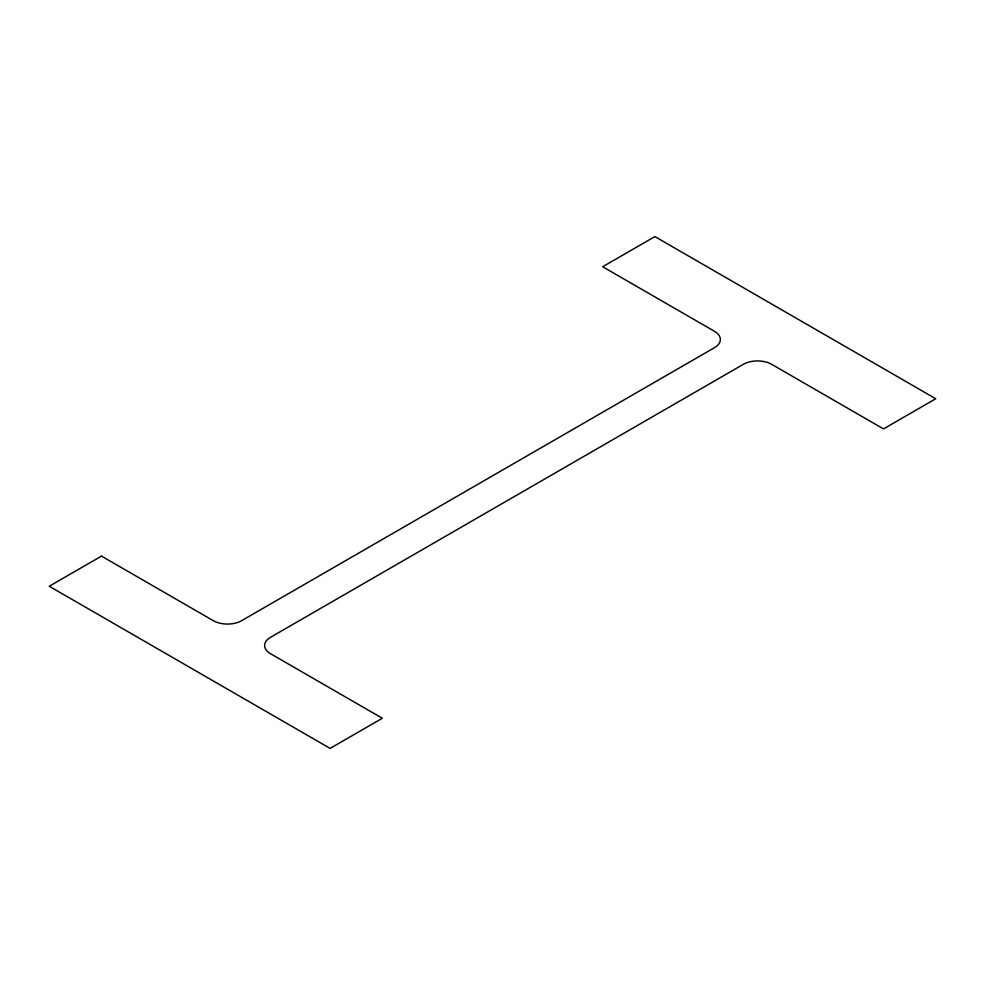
<?xml version="1.0" encoding="UTF-8"?>
<svg xmlns="http://www.w3.org/2000/svg" width="985" height="985" viewBox="0 0 985 985"><rect width="100%" height="100%" fill="white"/><g stroke="black" fill="none" stroke-linecap="round" stroke-linejoin="round"><path stroke-width="1.48" d="M101.48 556.094L49.25 586.247L330.11 748.403L382.34 718.262L270.493 653.683A20.032 11.561 0 0 1 270.493 637.332L743.355 364.327A20.032 11.561 0 0 1 771.686 364.327L883.52 428.906L935.75 398.753L654.89 236.597L602.66 266.738L714.507 331.317A20.032 11.561 0 0 1 714.507 347.668L241.645 620.673A20.032 11.561 0 0 1 213.314 620.673L101.48 556.094"/></g></svg>
